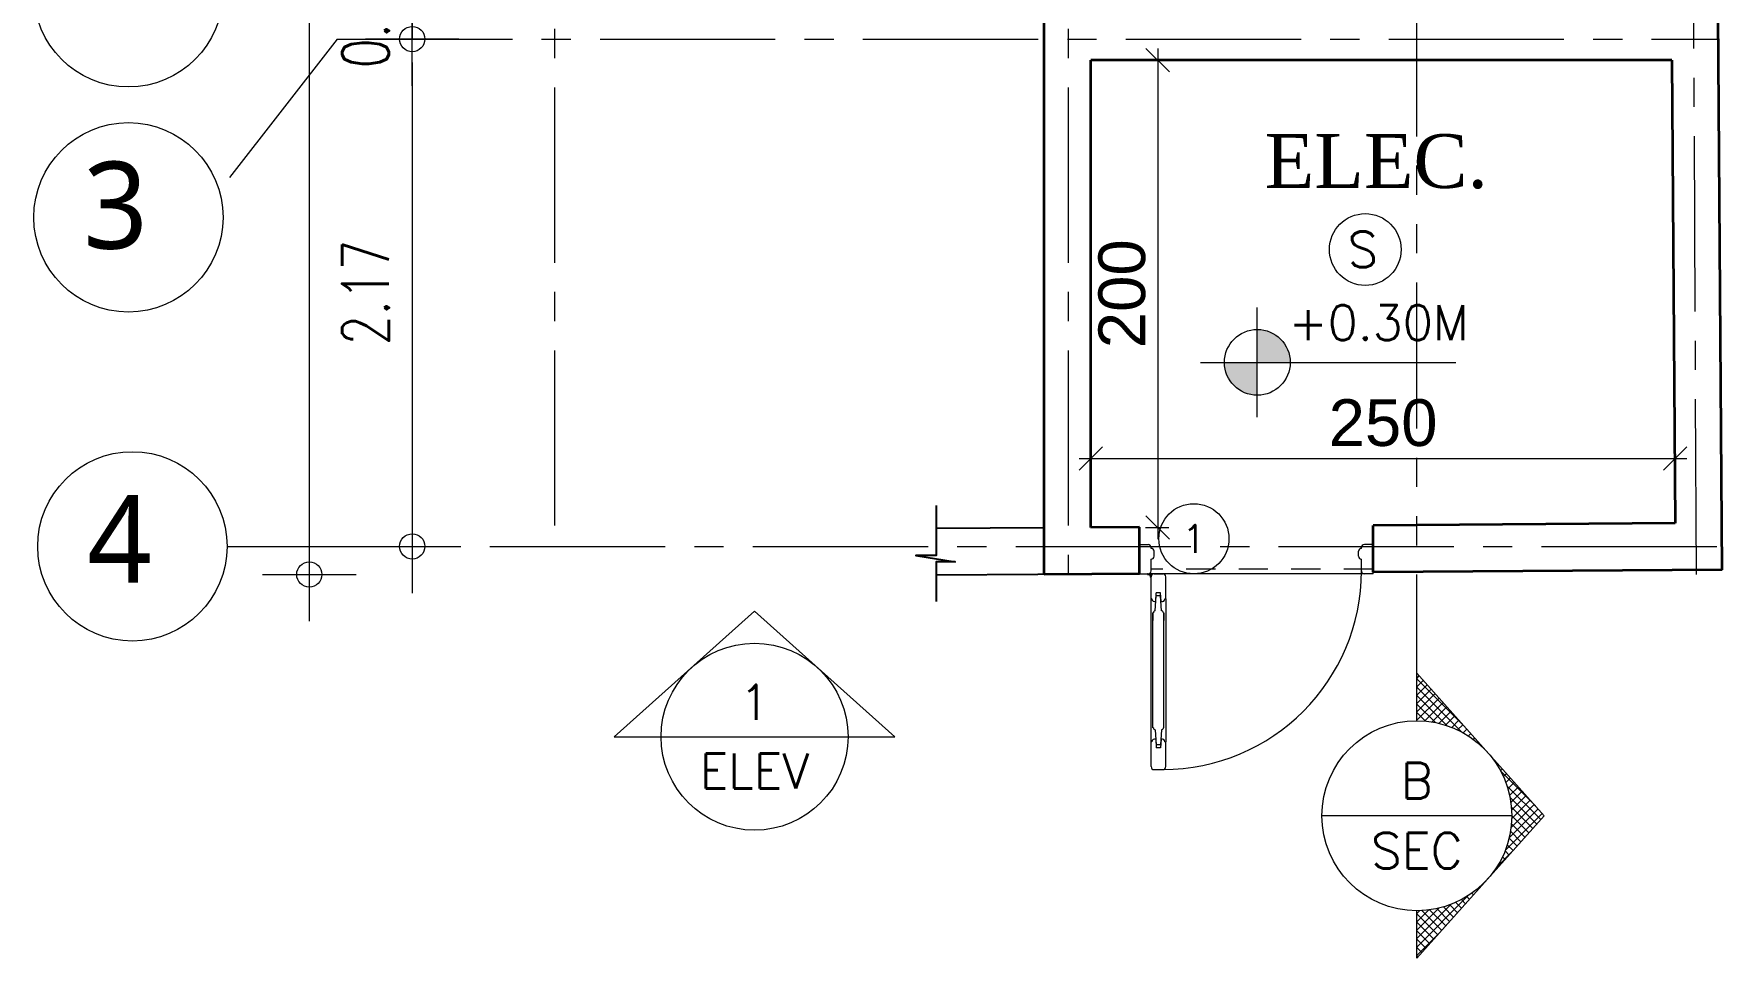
# Model space of a CAD drawing. Header units: millimetres. Extents: x -11627 to -10952, y 10244 to 10588.
# Drawn here: x -11330.79 to -11323.57, y 10405.89 to 10409.84 of the extents above; entities that cross this region are included whole.
import ezdxf
from ezdxf.enums import TextEntityAlignment as Align

# ---------------------------------------------------------------- set-up
doc = ezdxf.new("R2010")
doc.units = ezdxf.units.MM
doc.header["$PDMODE"] = 35
for name, pattern in [('CENTER2', [1.125, 0.75, -0.125, 0.125, -0.125]), ('DOT', [0.25, 0, -0.25]), ('HIDDEN2', [0.1875, 0.125, -0.0625]), ('PHANTOM2', [1.25, 0.625, -0.125, 0.125, -0.125, 0.125, -0.125])]:
    doc.linetypes.add(name, pattern=pattern)
doc.layers.get('0').update_dxf_attribs({"lineweight": 5})
doc.layers.get('DEFPOINTS').update_dxf_attribs({"lineweight": 5})
for name, color, linetype, lineweight in [('A-GEN DIMS INTERNAL', 86, 'Continuous', 5), ('A-TEXT', 3, 'Continuous', 13), ('AXIS', 136, 'CENTER2', 0), ('CIRCLE', 57, 'Continuous', 5), ('DIM IN', 191, 'Continuous', 5), ('DOORS', 30, 'Continuous', 9), ('FIRE', 2, 'Continuous', 5), ('Notes', 32, 'Continuous', 5), ('SECTION', 3, 'PHANTOM2', 5), ('STAIR', 34, 'Continuous', 5), ('SYMBOLS LEVEL', 233, 'Continuous', 5), ('TEXT', 30, 'Continuous', 9), ('WALLS', 4, 'Continuous', 35)]:
    doc.layers.add(name, color=color, linetype=linetype, lineweight=lineweight)
doc.layers.add('A-PLOT LIMIT', color=1, linetype='Continuous')
doc.layers.add('CivilDefense', color=2, linetype='Continuous')
doc.styles.add('Axis-Circle', font='ROMANS.shx', dxfattribs={"height": 0.4})
doc.styles.add('Elevation-Numbers', font='ROMANS.shx', dxfattribs={"height": 0.1875})
doc.styles.add('GROUND FLOOR XREF - option 3$0$STYLE1', font='arial.ttf', dxfattribs={"height": 0.2})
doc.styles.add('ROMANS', font='romans.shx', dxfattribs={"width": 0.85})
doc.styles.add('Section-Numbers', font='ROMANS.shx', dxfattribs={"height": 0.1875})
doc.styles.add('SIMPLEX', font='romans.shx', dxfattribs={"width": 0.75})
doc.styles.add('STYLE2', font='times.ttf', dxfattribs={"height": 0.25})
doc.styles.add('T20-200', font='ROMANS.SHX', dxfattribs={"height": 0.4})
doc.dimstyles.new('D100', dxfattribs={"dimtxt": 0.2, "dimasz": 0.1, "dimexe": 0.18, "dimexo": 0.0625, "dimgap": 0.1, "dimtad": 1, "dimzin": 0, "dimdsep": 46, "dimtxsty": 'SIMPLEX', "dimblk": 'DOT1', "dimcen": 0.1, "dimse1": 1, "dimse2": 1, "dimclrd": 256, "dimclre": 256, "dimclrt": 256, "dimadec": 0, "dimazin": 0, "dimtfac": 5, "dimtix": 1, "dimtmove": 2, "dimatfit": 3, "dimfxl": 1, "dimtolj": 1, "dimtzin": 0, "dimlwd": -1, "dimlwe": -1, "dimarcsym": 0})
doc.dimstyles.new('DIM 100', dxfattribs={"dimtxt": 0.2, "dimasz": 0.1, "dimexe": 0.15, "dimexo": 0.2, "dimgap": 0.05, "dimtad": 1, "dimdec": 0, "dimlfac": 100, "dimzin": 1, "dimdsep": 46, "dimtxsty": 'GROUND FLOOR XREF - option 3$0$STYLE1', "dimblk": 'OBLIQUE', "dimcen": 0.02, "dimdle": 0.05, "dimclrd": 256, "dimclre": 6, "dimclrt": 3, "dimadec": 1, "dimazin": 0, "dimtfac": 0.9, "dimtdec": 0, "dimtix": 1, "dimtofl": 0, "dimtmove": 2, "dimatfit": 3, "dimldrblk": 'ARCHTICK', "dimfxl": 1, "dimtolj": 1, "dimtzin": 12, "dimlwd": -1, "dimlwe": -1, "dimarcsym": 0})

# ---------------------------------------------------------------- blocks, each defined once
blk = doc.blocks.new('_Oblique')
at = {"color": 0, "linetype": 'ByBlock', "lineweight": -2}
blk.add_line((-0.5, -0.5), (0.5, 0.5), dxfattribs=at)
blk = doc.blocks.new('*D504')
at = {"layer": 'DEFPOINTS', "color": 0, "transparency": 16777216}
for p in [(-11326.2363, 10409.73), (-11326.2363, 10407.7307), (-11325.9842, 10407.7307)]:
    blk.add_point(p, dxfattribs=at)
at = {"layer": 'DOORS', "transparency": 16777216}
blk.add_line((-11325.9842, 10409.78), (-11325.9842, 10407.6807), dxfattribs=at)
at = {"layer": 'DOORS', "color": 6, "linetype": 'DOT', "transparency": 16777216}
for p, q in [((-11326.0363, 10409.73), (-11325.8342, 10409.73)), ((-11326.0363, 10407.7307), (-11325.8342, 10407.7307))]:
    blk.add_line(p, q, dxfattribs=at)
at = {"layer": 'DOORS', "transparency": 16777216, "xscale": 0.1, "yscale": 0.1, "zscale": 0.1}
for p, rotation in [((-11325.9842, 10409.73), 90), ((-11325.9842, 10407.7307), 270)]:
    blk.add_blockref('_Oblique', p, dxfattribs=dict(at, rotation=rotation))
at = {"layer": 'DOORS', "color": 3, "transparency": 16777216, "insert": (-11326.1363, 10408.7303), "char_height": 0.2, "attachment_point": 5, "rotation": 90, "style": 'GROUND FLOOR XREF - option 3$0$STYLE1'}
blk.add_mtext('\\A1;200', dxfattribs=at)
blk = doc.blocks.new('_ArchTick')
at = {"color": 0, "linetype": 'ByBlock', "const_width": 0.15}
blk.add_lwpolyline([(-0.5, -0.5), (0.5, 0.5)], dxfattribs=at)
blk = doc.blocks.new('*D505')
at = {"layer": 'A-GEN DIMS INTERNAL', "color": 6, "linetype": 'DOT', "transparency": 16777216}
for p, q in [((-11326.2696, 10407.9861), (-11326.2696, 10408.1755)), ((-11323.7697, 10408.0036), (-11323.7697, 10408.1755))]:
    blk.add_line(p, q, dxfattribs=at)
at = {"layer": 'A-GEN DIMS INTERNAL', "transparency": 16777216}
blk.add_line((-11326.3196, 10408.0255), (-11323.7197, 10408.0255), dxfattribs=at)
at = {"layer": 'DEFPOINTS', "color": 0, "transparency": 16777216}
for p in [(-11323.7697, 10408.0255), (-11323.7697, 10407.8036), (-11326.2696, 10407.7861)]:
    blk.add_point(p, dxfattribs=at)
at = {"layer": 'A-GEN DIMS INTERNAL', "transparency": 16777216, "xscale": 0.1, "yscale": 0.1, "zscale": 0.1, "rotation": 180}
blk.add_blockref('_Oblique', (-11326.2696, 10408.0255), dxfattribs=at)
at = {"layer": 'A-GEN DIMS INTERNAL', "transparency": 16777216, "xscale": 0.1, "yscale": 0.1, "zscale": 0.1}
blk.add_blockref('_Oblique', (-11323.7697, 10408.0255), dxfattribs=at)
at = {"layer": 'A-GEN DIMS INTERNAL', "color": 3, "transparency": 16777216, "insert": (-11325.0196, 10408.1776), "char_height": 0.2, "attachment_point": 5, "style": 'GROUND FLOOR XREF - option 3$0$STYLE1'}
blk.add_mtext('\\A1;250', dxfattribs=at)
blk = doc.blocks.new('RGRGRGRHHH')
at = {"layer": 'DOORS'}
for p, q in [((-11298.8962, 10349.0706), (-11298.8587, 10349.0706)), ((-11298.8462, 10349.0543), (-11298.8462, 10349.0581)), ((-11297.9462, 10349.0543), (-11297.9462, 10349.0581)), ((-11297.8962, 10349.0706), (-11297.9337, 10349.0706)), ((-11298.8462, 10348.9581), (-11298.8462, 10349.0081)), ((-11298.8462, 10349.0081), (-11298.8462, 10349.0081)), ((-11298.8337, 10349.0206), (-11298.8337, 10349.0418)), ((-11297.9587, 10349.0206), (-11297.9587, 10349.0418)), ((-11297.9462, 10349.0081), (-11297.9462, 10349.0081)), ((-11297.9462, 10348.9581), (-11297.9462, 10349.0081)), ((-11298.8962, 10348.9456), (-11298.8587, 10348.9456)), ((-11298.8618, 10348.9437), (-11298.8618, 10348.9443)), ((-11298.8606, 10348.9456), (-11298.8493, 10348.9456)), ((-11298.8606, 10348.9424), (-11298.8506, 10348.9424)), ((-11298.8546, 10348.9424), (-11298.8518, 10348.9424)), ((-11298.8506, 10348.9424), (-11298.8526, 10348.9424)), ((-11298.8493, 10348.9424), (-11298.8493, 10348.9479)), ((-11298.844, 10348.9424), (-11298.8493, 10348.9424)), ((-11298.8493, 10348.9312), (-11298.8493, 10348.9412)), ((-11298.8493, 10348.9399), (-11298.8493, 10348.9412)), ((-11298.8481, 10348.9299), (-11298.8474, 10348.9299)), ((-11298.8462, 10348.9312), (-11298.8462, 10348.9424)), ((-11298.8462, 10348.839), (-11298.8462, 10348.9331)), ((-11298.8337, 10348.9456), (-11298.7962, 10348.9456)), ((-11298.7837, 10348.839), (-11298.7837, 10348.9331)), ((-11297.8962, 10348.9456), (-11297.9337, 10348.9456)), ((-11298.8424, 10348.839), (-11298.8462, 10348.839)), ((-11298.8462, 10348.2265), (-11298.8462, 10348.839)), ((-11298.8284, 10348.7872), (-11298.8241, 10348.8515)), ((-11298.8264, 10348.827), (-11298.8239, 10348.864)), ((-11298.8058, 10348.8515), (-11298.8241, 10348.8515)), ((-11298.806, 10348.864), (-11298.8239, 10348.864)), ((-11298.8035, 10348.827), (-11298.806, 10348.864)), ((-11298.8015, 10348.7872), (-11298.8058, 10348.8515)), ((-11298.7874, 10348.839), (-11298.7837, 10348.839)), ((-11298.7837, 10348.839), (-11298.7837, 10348.2265)), ((-11298.8366, 10348.779), (-11298.8384, 10348.779)), ((-11298.8384, 10348.779), (-11298.8384, 10348.7463)), ((-11298.8384, 10348.2865), (-11298.8384, 10348.779)), ((-11298.7933, 10348.779), (-11298.7915, 10348.779)), ((-11298.7915, 10348.779), (-11298.7915, 10348.7463)), ((-11298.7915, 10348.2865), (-11298.7915, 10348.779)), ((-11298.8366, 10348.2865), (-11298.8384, 10348.2865)), ((-11298.8284, 10348.2782), (-11298.8241, 10348.214)), ((-11298.8015, 10348.2782), (-11298.8058, 10348.214)), ((-11298.7933, 10348.2865), (-11298.7915, 10348.2865)), ((-11298.8424, 10348.2265), (-11298.8462, 10348.2265)), ((-11298.8462, 10348.1206), (-11298.8462, 10348.2265)), ((-11298.8264, 10348.2384), (-11298.8239, 10348.2015)), ((-11298.8058, 10348.214), (-11298.8241, 10348.214)), ((-11298.806, 10348.2015), (-11298.8239, 10348.2015)), ((-11298.8035, 10348.2384), (-11298.806, 10348.2015)), ((-11298.7874, 10348.2265), (-11298.7837, 10348.2265)), ((-11298.7837, 10348.1206), (-11298.7837, 10348.2265)), ((-11298.8337, 10348.1081), (-11298.7962, 10348.1081))]:
    blk.add_line(p, q, dxfattribs=at)
for radius in [0.00459, 0.00252]:
    blk.add_circle((-11298.8493, 10348.9424), radius, dxfattribs=at)
for centre, radius, start, end in [((-11298.8587, 10349.0581), 0.0125, 0, 90), ((-11298.8462, 10349.0418), 0.0125, 0, 90), ((-11297.9462, 10349.0418), 0.0125, 90, 180), ((-11297.9337, 10349.0581), 0.0125, 90, 180), ((-11298.8462, 10349.0206), 0.0125, 270, 0), ((-11297.9462, 10349.0206), 0.0125, 180, 270), ((-11298.8606, 10348.9443), 0.00125, 90, 180), ((-11298.8606, 10348.9437), 0.00125, 180, 270), ((-11298.8587, 10348.9581), 0.0125, 270, 0), ((-11298.8506, 10348.9412), 0.00125, 0, 90), ((-11298.8493, 10348.9424), 0.00312, 360, 90), ((-11298.8481, 10348.9312), 0.00125, 180, 270), ((-11298.8474, 10348.9312), 0.00125, 270, 0), ((-11298.8337, 10348.9331), 0.0125, 90, 180), ((-11298.7962, 10348.9581), 0.85, 270, 0), ((-11298.7962, 10348.9331), 0.0125, 0, 90), ((-11297.9337, 10348.9581), 0.0125, 180, 270), ((-11298.8299, 10348.839), 0.0125, 180, 286.63777), ((-11298.7999, 10348.839), 0.0125, 253.36223, 0), ((-11298.8284, 10348.779), 0.00823, 89.38142, 180.00035), ((-11298.8015, 10348.779), 0.00823, 359.9999, 90.61858), ((-11298.8284, 10348.2865), 0.00823, 179.99965, 270.61858), ((-11298.8015, 10348.2865), 0.00823, 269.38142, 0.0001), ((-11298.8299, 10348.2265), 0.0125, 73.36223, 180), ((-11298.7999, 10348.2265), 0.0125, 0, 106.63777), ((-11298.8337, 10348.1206), 0.0125, 180, 270), ((-11298.7962, 10348.1206), 0.0125, 270, 0)]:
    blk.add_arc(centre, radius, start, end, dxfattribs=at)
blk = doc.blocks.new('DDW')
at = {"layer": 'SYMBOLS LEVEL'}
h = blk.add_hatch(color=256, dxfattribs=at)
edge = h.paths.add_edge_path()
edge.add_line((-11621.43, 10035.1153), (-11621.43, 10034.9745))
edge.add_line((-11621.43, 10034.9745), (-11621.2892, 10034.9745))
edge.add_arc((-11621.43, 10034.9745), 0.1408, 0, 90)
edge = h.paths.add_edge_path()
edge.add_line((-11621.43, 10034.8337), (-11621.43, 10034.9745))
edge.add_line((-11621.43, 10034.9745), (-11621.5709, 10034.9745))
edge.add_arc((-11621.43, 10034.9745), 0.1408, 180, 270)
for p, q in [((-11621.43, 10034.7402), (-11621.43, 10035.2088)), ((-11621.6737, 10034.9745), (-11620.5802, 10034.9745))]:
    blk.add_line(p, q, dxfattribs=at)
blk.add_circle((-11621.43, 10034.9745), 0.1408, dxfattribs=at)
blk = doc.blocks.new('Axis-Circle')
at = {"color": 0}
blk.add_circle((0, 0), 0.4, dxfattribs=at)
at = {"color": 4, "style": 'Axis-Circle'}
blk.add_attdef('NO', text='', height=0.32, dxfattribs=at).set_placement((0, 0), align=Align.MIDDLE_CENTER)
blk = doc.blocks.new('Elevation-Up')
at = {"color": 0}
for p, q in [((-0.6, 0), (0, 0.5367)), ((0.6, 0), (0, 0.5367)), ((-0.6, 0), (0.6, 0))]:
    blk.add_line(p, q, dxfattribs=at)
blk.add_circle((0, 0), 0.4, dxfattribs=at)
at = {"color": 0, "style": 'Elevation-Numbers'}
for tag, p in [('00', (0, 0.1472)), ('0000', (0, -0.1472))]:
    blk.add_attdef(tag, text='', height=0.15, dxfattribs=at).set_placement(p, align=Align.MIDDLE_CENTER)
blk = doc.blocks.new('DOT1')
at = {"color": 0}
for p, q in [((0, -2), (0, 2)), ((-2, 0), (2, 0))]:
    blk.add_line(p, q, dxfattribs=at)
blk.add_circle((0, 0), 0.54, dxfattribs=at)
blk = doc.blocks.new('*D1356')
at = {"layer": 'DEFPOINTS', "color": 0, "transparency": 16777216}
for p in [(-11554.6154, 10465.8007, -0.0008), (-11555.5649, 10459.2116), (-11554.6154, 10459.2116, -0.0008)]:
    blk.add_point(p, dxfattribs=at)
at = {"layer": 'DIM IN', "transparency": 16777216}
blk.add_line((-11555.5649, 10465.7007), (-11555.5649, 10459.3116), dxfattribs=at)
at = {"layer": 'DIM IN', "transparency": 16777216, "xscale": 0.1, "yscale": 0.1, "zscale": 0.1}
for p, rotation in [((-11555.5649, 10465.8007), 90), ((-11555.5649, 10459.2116), 270)]:
    blk.add_blockref('DOT1', p, dxfattribs=dict(at, rotation=rotation))
at = {"layer": 'DIM IN', "transparency": 16777216, "insert": (-11555.7649, 10462.5062), "char_height": 0.2, "attachment_point": 5, "rotation": 90, "style": 'SIMPLEX'}
blk.add_mtext('\\A1;6.59', dxfattribs=at)
blk = doc.blocks.new('*D512')
at = {"layer": 'DEFPOINTS', "color": 0, "transparency": 16777216}
for p in [(-11555.1244, 10465.7007), (-11554.9801, 10465.7007, -0.0008), (-11554.9801, 10461.7022, -0.0008)]:
    blk.add_point(p, dxfattribs=at)
at = {"layer": 'DIM IN', "transparency": 16777216}
blk.add_line((-11555.1244, 10461.8022), (-11555.1244, 10465.6007), dxfattribs=at)
at = {"layer": 'DIM IN', "transparency": 16777216, "xscale": 0.1, "yscale": 0.1, "zscale": 0.1}
for p, rotation in [((-11555.1244, 10465.7007), 90), ((-11555.1244, 10461.7022), 270)]:
    blk.add_blockref('DOT1', p, dxfattribs=dict(at, rotation=rotation))
at = {"layer": 'DIM IN', "transparency": 16777216, "insert": (-11555.3244, 10463.7015), "char_height": 0.2, "attachment_point": 5, "rotation": 90, "style": 'SIMPLEX'}
blk.add_mtext('\\A1;4.00', dxfattribs=at)
blk = doc.blocks.new('*X12')
at = {"color": 0}
for p, q in [((3.917, 7.806), (5.463, 9.352)), ((6.624, 7.872), (5.199, 9.297)), ((4.431, 7.966), (5.65, 9.185)), ((5.02, 8.061), (4.453, 8.629)), ((5.359, 8.076), (4.639, 8.796)), ((5.729, 8.059), (4.826, 8.963)), ((4.863, 8.045), (5.837, 9.019)), ((6.143, 7.999), (5.012, 9.13)), ((5.246, 8.074), (6.023, 8.852)), ((5.594, 8.069), (6.21, 8.685)), ((7.243, 7.607), (5.782, 9.068)), ((3.196, 7.439), (3.825, 8.068)), ((3.877, 7.79), (3.706, 7.961)), ((4.137, 7.884), (3.893, 8.128)), ((4.413, 7.962), (4.079, 8.295)), ((4.706, 8.022), (4.266, 8.462)), ((5.916, 8.038), (6.396, 8.518)), ((6.216, 7.984), (6.583, 8.351)), ((6.497, 7.912), (6.77, 8.184)), ((6.762, 7.823), (6.956, 8.017)), ((7.013, 7.72), (7.143, 7.85)), ((2.774, 7.126), (2.773, 7.127)), ((2.971, 7.282), (2.96, 7.294)), ((3.179, 7.428), (3.146, 7.46)), ((3.399, 7.561), (3.333, 7.627)), ((3.631, 7.682), (3.519, 7.794)), ((7.249, 7.603), (7.33, 7.683)), ((7.474, 7.474), (7.516, 7.516)), ((7.686, 7.332), (7.703, 7.349)), ((7.886, 7.179), (7.889, 7.182)), ((2.098, 6.388), (2.026, 6.459)), ((2.25, 6.589), (2.213, 6.626)), ((2.414, 6.779), (2.4, 6.793)), ((2.588, 6.958), (2.586, 6.96)), ((8.076, 7.015), (8.076, 7.015)), ((8.254, 6.84), (8.263, 6.848)), ((8.421, 6.653), (8.449, 6.682)), ((8.577, 6.456), (8.636, 6.515)), ((-0.167, 4.076), (2, 6.242)), ((1.61, 5.461), (1.28, 5.791)), ((1.712, 5.712), (1.466, 5.958)), ((1.828, 5.95), (1.653, 6.125)), ((1.957, 6.175), (1.84, 6.292)), ((8.722, 6.247), (8.823, 6.348)), ((8.855, 6.026), (9.009, 6.181)), ((10.773, 4.076), (8.893, 5.956)), ((8.975, 5.793), (9.196, 6.014)), ((9.082, 5.547), (9.382, 5.847)), ((11.127, 4.076), (9.131, 6.072)), ((-0.52, 4.076), (0.476, 5.072)), ((0.187, 4.076), (1.633, 5.522)), ((1.368, 4.289), (0.533, 5.123)), ((0.541, 4.076), (1.472, 5.008)), ((1.398, 4.612), (0.72, 5.29)), ((1.451, 4.913), (0.907, 5.457)), ((1.522, 5.195), (1.093, 5.624)), ((10.42, 4.076), (9.158, 5.337)), ((9.175, 5.286), (9.569, 5.68)), ((9.252, 5.009), (9.756, 5.513)), ((9.311, 4.715), (9.942, 5.346)), ((9.349, 4.399), (10.129, 5.179)), ((9.379, 4.076), (10.316, 5.012)), ((-0.187, 4.076), (-0.4, 4.289)), ((0.167, 4.076), (-0.213, 4.456)), ((0.52, 4.076), (-0.027, 4.623)), ((0.874, 4.076), (0.16, 4.79)), ((1.227, 4.076), (0.347, 4.957)), ((0.894, 4.076), (1.394, 4.576)), ((10.066, 4.076), (9.285, 4.857)), ((9.712, 4.076), (9.345, 4.443)), ((9.733, 4.076), (10.502, 4.845)), ((10.086, 4.076), (10.689, 4.678)), ((10.44, 4.076), (10.875, 4.512)), ((10.794, 4.076), (11.062, 4.345)), ((-0.541, 4.076), (-0.586, 4.122)), ((1.248, 4.076), (1.364, 4.192)), ((11.147, 4.076), (11.249, 4.178))]:
    blk.add_line(p, q, dxfattribs=at)
blk = doc.blocks.new('Section-Right')
at = {"color": 0}
for p, q in [((0, 0.4), (0, 0.6)), ((0, 0.6), (0.5367, 0)), ((0.4, 0), (-0.4, 0)), ((0, -0.6), (0.5367, 0)), ((0, -0.6), (0, -0.4))]:
    blk.add_line(p, q, dxfattribs=at)
blk.add_circle((0, 0), 0.4, dxfattribs=at)
at = {"color": 0, "xscale": -0.0999999999999979, "yscale": 0.0999999999999979, "zscale": 0.0999999999999979, "rotation": 270}
blk.add_blockref('*X12', (-0.4076, -0.5362), dxfattribs=at)
at = {"color": 0, "style": 'Section-Numbers'}
for tag, p in [('00', (0, 0.1472)), ('0000', (0, -0.1472))]:
    blk.add_attdef(tag, text='', height=0.15, dxfattribs=at).set_placement(p, align=Align.MIDDLE_CENTER)
blk = doc.blocks.new('*D1359')
at = {"layer": 'DEFPOINTS', "color": 0, "transparency": 16777216}
for p in [(-11555.1244, 10461.7022, 0.0008), (-11555.1244, 10461.5022, 0.0008), (-11555.1244, 10461.5022)]:
    blk.add_point(p, dxfattribs=at)
at = {"layer": 'DIM IN', "transparency": 16777216}
for p, q in [((-11555.1244, 10461.8022), (-11555.1244, 10461.9022)), ((-11555.1244, 10461.7022), (-11555.1244, 10461.5022)), ((-11555.1244, 10461.4022), (-11555.1244, 10461.3022))]:
    blk.add_line(p, q, dxfattribs=at)
at = {"layer": 'DIM IN', "transparency": 16777216, "xscale": 0.1, "yscale": 0.1, "zscale": 0.1}
for p, rotation in [((-11555.1244, 10461.7022), 270), ((-11555.1244, 10461.5022), 90)]:
    blk.add_blockref('DOT1', p, dxfattribs=dict(at, rotation=rotation))
at = {"layer": 'DIM IN', "transparency": 16777216, "insert": (-11555.3244, 10461.6022), "char_height": 0.2, "attachment_point": 5, "rotation": 90, "style": 'SIMPLEX'}
blk.add_mtext('\\A1;0.20', dxfattribs=at)
blk = doc.blocks.new('*D1360')
at = {"layer": 'DEFPOINTS', "color": 0, "transparency": 16777216}
for p in [(-11555.1244, 10461.5022), (-11555.1244, 10459.3318), (-11555.1244, 10459.3318)]:
    blk.add_point(p, dxfattribs=at)
at = {"layer": 'DIM IN', "transparency": 16777216}
blk.add_line((-11555.1244, 10461.4022), (-11555.1244, 10459.4318), dxfattribs=at)
at = {"layer": 'DIM IN', "transparency": 16777216, "xscale": 0.1, "yscale": 0.1, "zscale": 0.1}
for p, rotation in [((-11555.1244, 10461.5022), 90), ((-11555.1244, 10459.3318), 270)]:
    blk.add_blockref('DOT1', p, dxfattribs=dict(at, rotation=rotation))
at = {"layer": 'DIM IN', "transparency": 16777216, "insert": (-11555.3244, 10460.417), "char_height": 0.2, "attachment_point": 5, "rotation": 90, "style": 'SIMPLEX'}
blk.add_mtext('\\A1;2.17', dxfattribs=at)
blk = doc.blocks.new('RGRGGG')
at = {"layer": 'AXIS'}
for p, q in [((-11554.5154, 10466.9205), (-11554.5154, 10459.3318)), ((-11552.3177, 10466.9205), (-11552.3177, 10459.2116)), ((-11549.6287, 10459.2116, -0.0002), (-11549.6654, 10466.8126, 0.0008)), ((-11555.4458, 10461.5022), (-11555.9502, 10460.8527)), ((-11555.4458, 10461.5022), (-11549.5354, 10461.5022)), ((-11555.9171, 10459.3318), (-11549.5185, 10459.3318))]:
    blk.add_line(p, q, dxfattribs=at)
at = {"layer": 'CIRCLE'}
for centre in [(-11556.3391, 10461.7022), (-11556.3391, 10460.7395), (-11556.3221, 10459.3318)]:
    blk.add_circle(centre, 0.405, dxfattribs=at)
at = {"layer": 'SECTION'}
blk.add_line((-11550.8253, 10458.5859), (-11550.8253, 10467.4708), dxfattribs=at)
at = {"layer": 'CIRCLE'}
blk.add_blockref('Elevation-Up', (-11553.6596, 10458.5175), dxfattribs=at).add_auto_attribs({'00': '1', '0000': 'ELEV'})
at = {"layer": 'CIRCLE', "xscale": 1.016, "yscale": 1.016, "zscale": 1.016}
blk.add_blockref('Section-Right', (-11550.8253, 10458.1795), dxfattribs=at).add_auto_attribs({'00': 'B', '0000': 'SEC'})
at = {"layer": 'TEXT', "char_height": 0.372379, "attachment_point": 3, "style": 'T20-200'}
for s, insert in [('{\\fSegoe UI|b0|i0|c0|p34;3}', (-11556.255, 10460.9777)), ('{\\fSegoe UI|b0|i0|c0|p34;4}', (-11556.2381, 10459.5492))]:
    blk.add_mtext_dynamic_manual_height_columns(s, width=0.266386, gutter_width=2, heights=[0], dxfattribs=dict(at, insert=insert))
at = {"layer": 'DIM IN'}
for base, p1, p2, picture, middle in [((-11555.5649, 10459.2116, 0.0008), (-11554.6154, 10465.8007), (-11554.6154, 10459.2116), '*D1356', (-11555.7649, 10462.5062, 0.0008)), ((-11555.1244, 10465.7007, 0.0008), (-11554.9801, 10461.7022), (-11554.9801, 10465.7007), '*D512', (-11555.3244, 10463.7015, 0.0008)), ((-11555.1244, 10461.5022), (-11555.1244, 10461.7022, 0.0008), (-11555.1244, 10461.5022, 0.0008), '*D1359', (-11555.3244, 10461.6022)), ((-11555.1244, 10459.3318), (-11555.1244, 10461.5022), (-11555.1244, 10459.3318), '*D1360', (-11555.3244, 10460.417))]:
    dim = blk.add_linear_dim(base=base, p1=p1, p2=p2, angle=90, dimstyle='D100', dxfattribs=at)
    dim.commit()
    dim.dimension.update_dxf_attribs({"geometry": picture, "text_midpoint": middle})

msp = doc.modelspace()

# ---------------------------------------------------------------- linework, layer by layer
at = {"layer": 'A-PLOT LIMIT'}
for p, q in [((-11326.4696, 10407.7293), (-11326.9321, 10407.7261)), ((-11326.0622, 10407.7322), (-11326.2696, 10407.7307)), ((-11326.0622, 10407.5322), (-11326.9322, 10407.5261))]:
    msp.add_line(p, q, dxfattribs=at)
msp.add_lwpolyline([(-11326.9321, 10407.8248), (-11326.9321, 10407.6111), (-11327.0192, 10407.6111), (-11326.8506, 10407.5834), (-11326.9322, 10407.5834), (-11326.9322, 10407.413)], dxfattribs=at)
at = {"layer": 'DOORS'}
msp.add_line((-11325.0623, 10407.5322), (-11325.0623, 10407.6572), dxfattribs=at)
at = {"layer": 'FIRE'}
msp.add_circle((-11325.0958, 10408.9194), 0.1535, dxfattribs=at)
at = {"layer": 'STAIR', "linetype": 'HIDDEN2'}
msp.add_line((-11325.0623, 10407.5522), (-11326.012, 10407.5522), dxfattribs=at)
at = {"layer": 'STAIR'}
msp.add_line((-11325.0623, 10407.5322), (-11326.012, 10407.5322), dxfattribs=at)
at = {"layer": 'WALLS'}
for p, q in [((-11326.4696, 10407.5293), (-11326.4696, 10409.92)), ((-11323.5682, 10407.5496), (-11323.5852, 10409.92)), ((-11326.2696, 10407.7307), (-11326.2696, 10409.73)), ((-11323.7838, 10409.73), (-11326.2696, 10409.73)), ((-11323.7838, 10409.73), (-11323.7697, 10407.7482)), ((-11326.0622, 10407.7322), (-11326.2696, 10407.7307)), ((-11326.0622, 10407.5322), (-11326.0622, 10407.7322)), ((-11323.7697, 10407.7482), (-11325.0623, 10407.7391)), ((-11325.0623, 10407.5391), (-11325.0623, 10407.7391)), ((-11326.0622, 10407.5322), (-11326.0622, 10407.6572)), ((-11326.0622, 10407.5322), (-11326.4696, 10407.5293)), ((-11323.5682, 10407.5496), (-11325.0623, 10407.5391))]:
    msp.add_line(p, q, dxfattribs=at)

# ---------------------------------------------------------------- block references
at = {"layer": 'DIM IN'}
for name, p in [('RGRGGG', (225.9502, -51.6823)), ('RGRGRGRHHH', (-27.1661, 58.5866))]:
    msp.add_blockref(name, p, dxfattribs=at)
at = {"layer": 'Notes'}
ref = msp.add_blockref('Axis-Circle', (-11325.8292, 10407.6822), dxfattribs=dict(at, xscale=0.3750000000000875, yscale=0.3750000000000875, zscale=0.3750000000000875, rotation=180))
ref.add_attrib('NO', '1', dxfattribs={"layer": '0', "color": 30, "height": 0.12, "style": 'Axis-Circle'}).set_placement((-11325.8292, 10407.6822), align=Align.MIDDLE_CENTER)
at = {"layer": 'STAIR', "ltscale": 0.3}
msp.add_blockref('DDW', (295.8722, 373.4622), dxfattribs=at)

# ---------------------------------------------------------------- texts
at = {"layer": 'A-TEXT', "style": 'STYLE2'}
msp.add_text('ELEC.', height=0.23, dxfattribs=at).set_placement((-11325.0487, 10409.2981), align=Align.MIDDLE_CENTER)
at = {"layer": 'CivilDefense', "style": 'ROMANS'}
msp.add_text('S', height=0.1525, dxfattribs=at).set_placement((-11325.1718, 10408.8435))
at = {"layer": 'SYMBOLS LEVEL', "insert": (-11325.4238, 10408.682), "char_height": 0.15, "width": 0.6675, "attachment_point": 1, "style": 'T20-200'}
msp.add_mtext('+0.30M', dxfattribs=at)

# ---------------------------------------------------------------- dimensions: what is measured, and where the dimension line sits
at = {"layer": 'A-GEN DIMS INTERNAL'}
dim = msp.add_linear_dim(base=(-11323.7697, 10408.0255), p1=(-11326.2696, 10407.7861), p2=(-11323.7697, 10407.8036), dimstyle='DIM 100', dxfattribs=at)
dim.commit()
dim.dimension.update_dxf_attribs({"geometry": '*D505', "text_midpoint": (-11325.0196, 10408.1776)})
at = {"layer": 'DOORS'}
dim = msp.add_linear_dim(base=(-11325.9842, 10407.7307), p1=(-11326.2363, 10409.73), p2=(-11326.2363, 10407.7307), angle=90, dimstyle='DIM 100', dxfattribs=at)
dim.commit()
dim.dimension.update_dxf_attribs({"geometry": '*D504', "text_midpoint": (-11326.1363, 10408.7303)})

doc.saveas('drawing.dxf')
